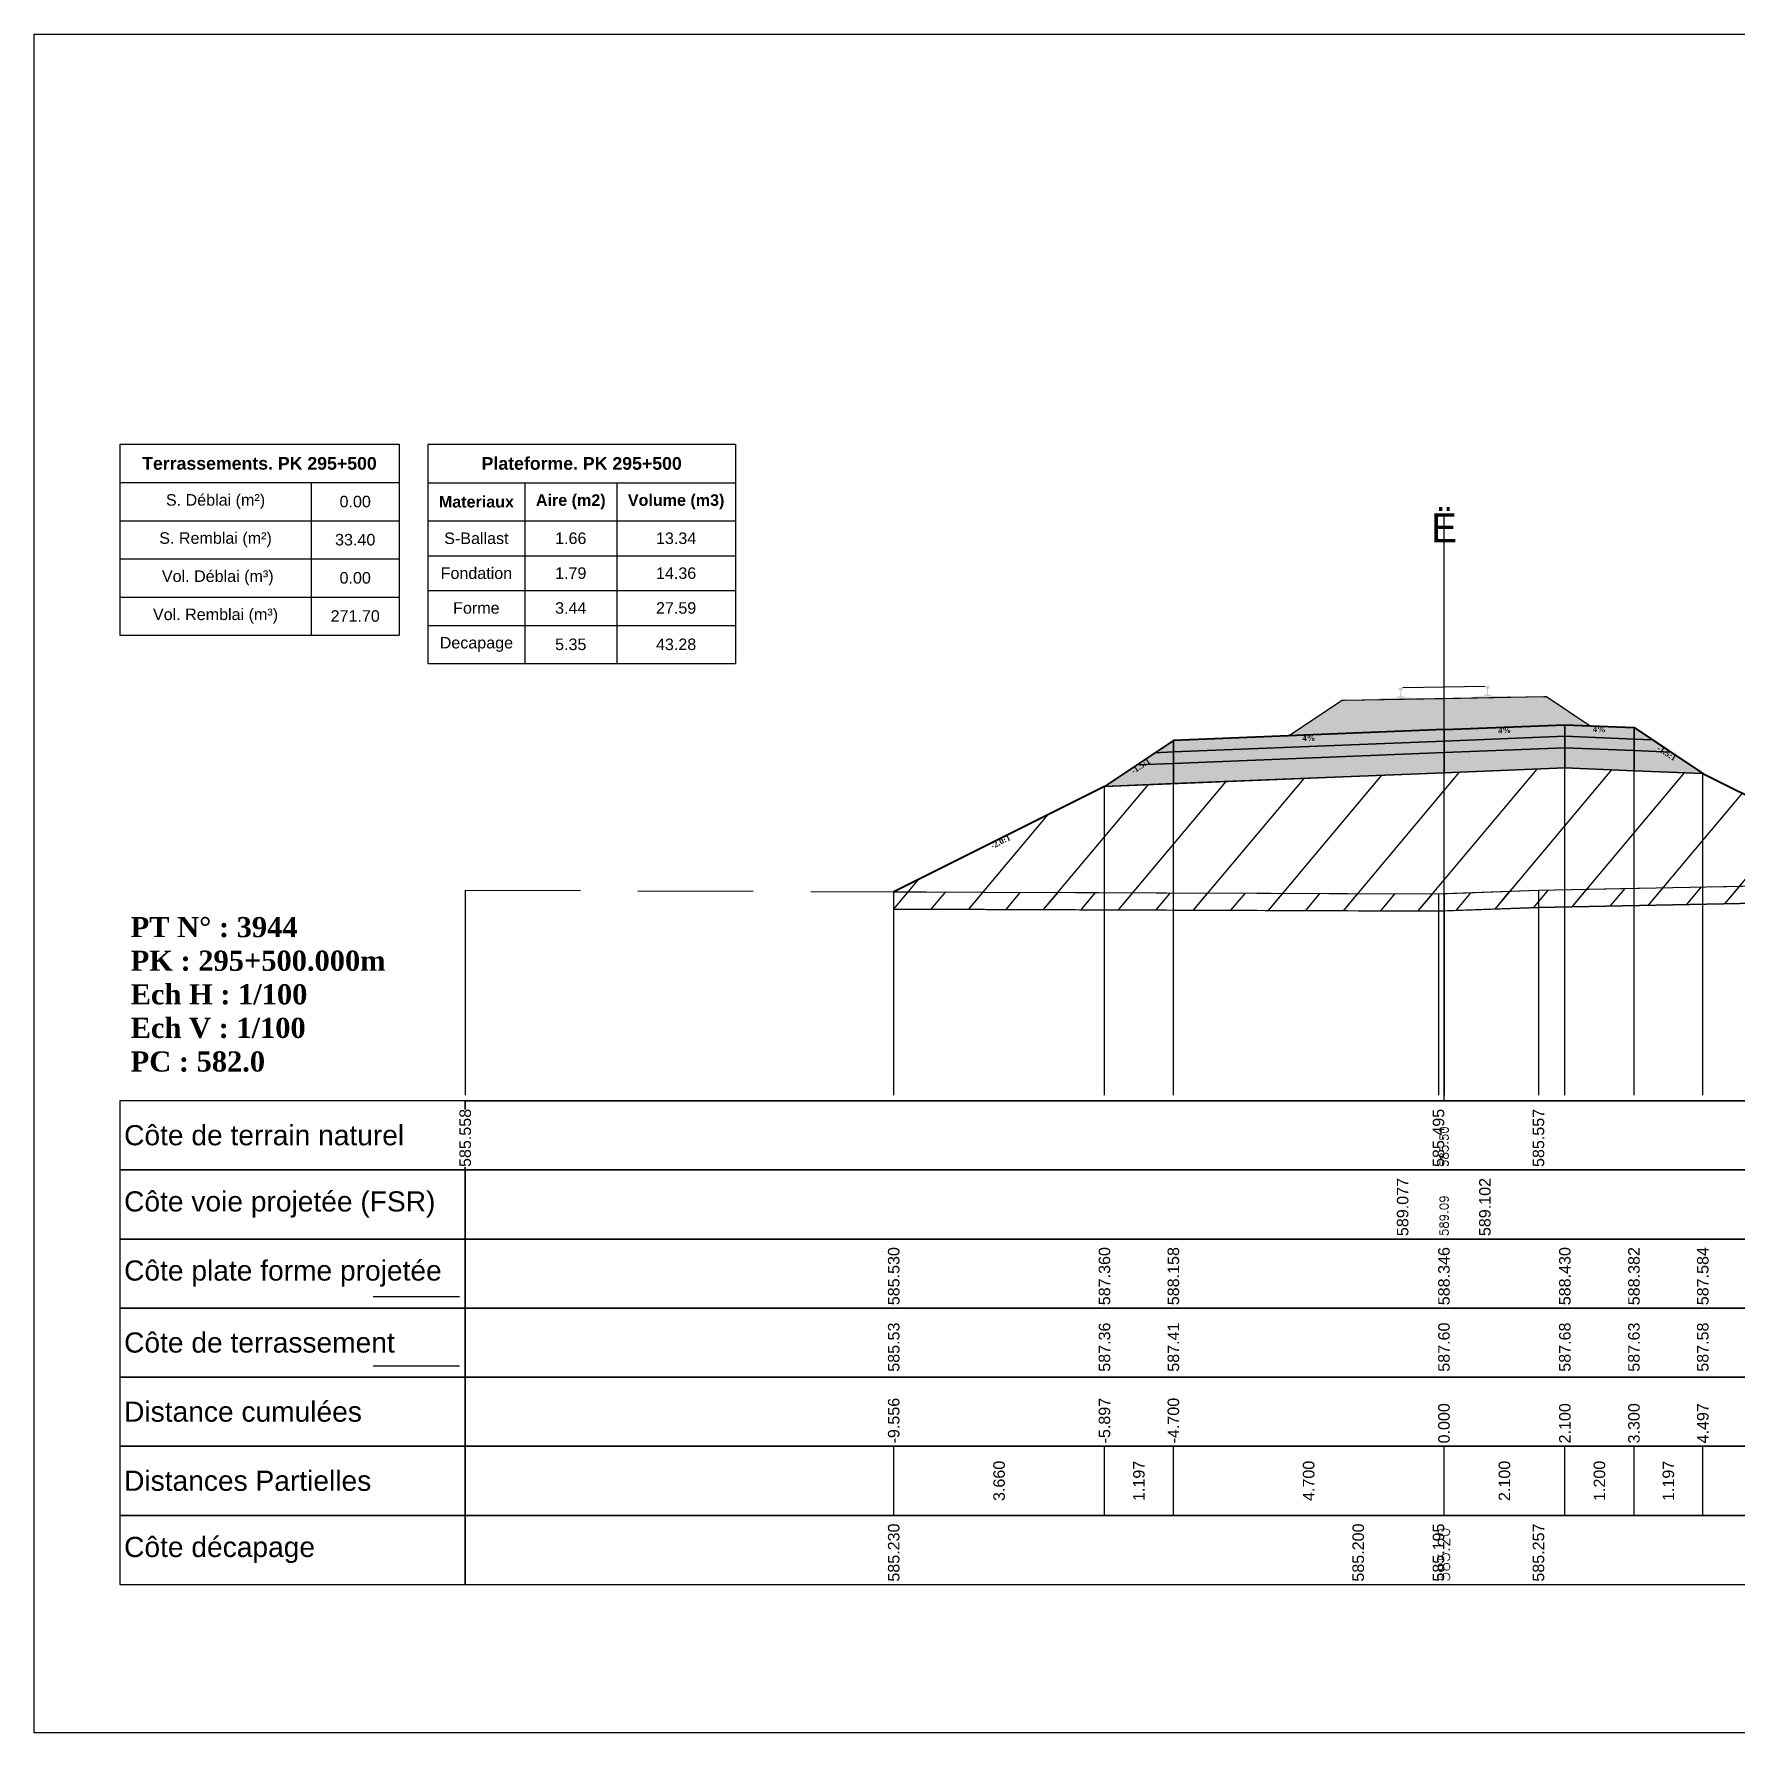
# Model space of a CAD drawing. Header units: millimetres. Extents: x 2762 to 3076, y 916 to 3305.
# Drawn here: x 2873.89 to 2903.47, y 2667.71 to 2697.21 of the extents above; entities that cross this region are included whole.
import ezdxf

# ---------------------------------------------------------------- set-up
doc = ezdxf.new("R2010")
doc.units = ezdxf.units.MM
doc.header["$LTSCALE"] = 2
doc.linetypes.add('CACHE', pattern=[9.525, 6.35, -3.175])
doc.linetypes.add('DASHED', pattern=[0.75, 0.5, -0.25])
for name, color, linetype in [('C-ANNO-TABL', 1, 'Continuous'), ('C-ANNO-TABL-TEXT', 150, 'Continuous'), ('C-ANNO-TABL-TITL', 150, 'Continuous'), ('C-ANNO-TABL-TTBL', 5, 'Continuous'), ('C-ROAD-CORR', 5, 'Continuous'), ('C-ROAD-SCTN', 7, 'Continuous')]:
    doc.layers.add(name, color=color, linetype=linetype)
doc.styles.add('ARIAL', font='arial.ttf')
doc.styles.add('C3D_Etiquette', font='romans.shx')
doc.styles.add('C3D_Profil_Travers', font='romans.shx')
doc.styles.get("Standard").update_dxf_attribs({"font": 'arial.ttf'})

msp = doc.modelspace()

# ---------------------------------------------------------------- hatches: boundary and pattern name
at = {"linetype": 'Continuous', "lineweight": -3}
h = msp.add_hatch(dxfattribs=at)
h.set_pattern_fill('GRAVEL', color=252, scale=0.009, style=0)
h.set_pattern_definition([(228.0128, (2895.843941, 2685.250505), (-1.8288, -2.0574), [0.030755, -3.0447435]), (184.96974, (2895.823367, 2685.227645), (2.743199999, 0.228600013), [0.0527764, -5.2248644]), (132.51045, (2895.77079, 2685.223073), (2.286, -2.5146), [0.0372133, -3.684125]), (267.2737, (2895.681635, 2685.165923), (0.2286, 4.572), [0.0480604, -4.7579794]), (292.83365, (2895.679349, 2685.117917), (-1.143, 2.7432), [0.047127, -4.6655827]), (357.2737, (2895.697637, 2685.074483), (-4.572, 0.2286), [0.0480604, -4.7579794]), (37.69424, (2895.7456434, 2685.0721975), (-2.9718, -2.286), [0.0635574, -6.2921804]), (72.25533, (2895.795935, 2685.1110595), (1.6002, 5.0292), [0.0600048, -5.940473]), (121.42957, (2895.814223, 2685.16821), (-1.8288, 2.9718), [0.048223, -4.774099]), (175.23636, (2895.789077, 2685.209357), (2.5146, -0.2286), [0.055054, -2.697654]), (222.39744, (2895.7342134, 2685.2139295), (-2.7432, -2.5146), [0.071197, -7.0485095]), (138.81407, (2895.90795, 2685.163637), (-1.6002, 1.3716), [0.0243004, -2.405751]), (171.46923, (2895.889661, 2685.17964), (2.9718, -0.4572), [0.0462314, -4.5769175]), (225, (2895.84394, 2685.1865), (-3e-17, -0.2286), [0.032329, -0.29096]), (203.1986, (2895.82794, 2685.21393), (1.143, 0.4572), [0.01741, -1.723556]), (291.8014, (2895.811937, 2685.20707), (-0.2286, 0.6858), [0.024621, -1.206428]), (30.9638, (2895.82108, 2685.18421), (0.6858, 0.4572), [0.039989, -1.292967]), (161.565, (2895.85537, 2685.204785), (0.4572, -0.2286), [0.028916, -0.693981]), (16.38954, (2895.67935, 2685.207071), (2.286, 0.6858), [0.040508, -4.0102944]), (70.34618, (2895.718211, 2685.218501), (-0.9144, -2.5146), [0.033984, -3.3643994]), (293.1986, (2895.85537, 2685.250505), (-0.4572, 1.143), [0.034819, -1.7061465]), (343.61046, (2895.869087, 2685.218501), (-2.286, 0.6858), [0.040508, -4.0102944]), (339.44395, (2895.67935, 2685.06534), (-1.143, 0.4572), [0.039063, -1.914096]), (294.77514, (2895.715925, 2685.051623), (-1.143, 2.5146), [0.0327305, -3.2403234]), (66.8014, (2895.857657, 2685.021905), (0.4572, 1.143), [0.034819, -1.7061465]), (17.35402, (2895.871373, 2685.05391), (-2.9718, -0.9144), [0.0383204, -3.793714]), (69.44395, (2895.745643, 2685.021905), (-0.4572, -1.143), [0.0195316, -1.933628]), (101.3099, (2895.84394, 2685.021905), (-0.2286, 0.9144), [0.011656, -1.1539795]), (165.9638, (2895.841655, 2685.033335), (0.6858, -0.2286), [0.047127, -0.895415]), (186.009, (2895.795935, 2685.044765), (2.286, 0.2286), [0.043674, -4.323723]), (303.69, (2895.82108, 2685.16364), (-0.2286, 0.4572), [0.032969, -0.79126]), (353.15723, (2895.839369, 2685.1362055), (3.8862, -0.4572), [0.05756, -5.698441]), (60.9454, (2895.89652, 2685.129347), (-0.9144, -1.6002), [0.023536, -2.330045]), (90, (2895.90795, 2685.14992), (-0.2286, 0.2286), [0.013716, -0.214884]), (120.25644, (2895.791363, 2685.051623), (0.9144, -1.6002), [0.031758, -3.1440547]), (48.0128, (2895.775361, 2685.079055), (1.8288, 2.0574), [0.06151, -3.0139886]), (0, (2895.8165, 2685.12478), (0.2286, 0.2286), [0.059436, -0.169164]), (325.30485, (2895.875945, 2685.124775), (2.286, -1.6002), [0.036145, -3.5783385]), (254.0546, (2895.905663, 2685.1042), (-0.2286, -0.9144), [0.033285, -1.6309485]), (207.64598, (2895.896519, 2685.0721975), (-4.3434, -2.286), [0.054193, -5.365122]), (175.42608, (2895.848513, 2685.0470515), (-2.9718, 0.2286), [0.0573327, -5.675926])])
h.paths.add_polyline_path([(2895.679, 2685.022), (2896.608, 2685.641), (2896.652, 2685.641), (2900.114, 2685.702), (2900.158, 2685.702), (2900.916, 2685.196), (2900.48, 2685.214)])
msp.add_hatch(color=254, dxfattribs=at).paths.add_polyline_path([(2897.169, 2685.469), (2897.166, 2685.654), (2897.28, 2685.677), (2897.628, 2685.683), (2897.628, 2685.688), (2897.554, 2685.687), (2897.554, 2685.697), (2897.555, 2685.698), (2897.556, 2685.699), (2897.558, 2685.699), (2897.578, 2685.701), (2897.581, 2685.701), (2897.584, 2685.703), (2897.612, 2685.714), (2897.614, 2685.715), (2897.615, 2685.716), (2897.616, 2685.718), (2897.617, 2685.722), (2897.618, 2685.729), (2897.619, 2685.738), (2897.62, 2685.749), (2897.62, 2685.772), (2897.619, 2685.788), (2897.618, 2685.795), (2897.617, 2685.801), (2897.616, 2685.805), (2897.616, 2685.807), (2897.615, 2685.81), (2897.614, 2685.812), (2897.613, 2685.813), (2897.612, 2685.815), (2897.61, 2685.815), (2897.595, 2685.821), (2897.592, 2685.822), (2897.592, 2685.823), (2897.591, 2685.825), (2897.591, 2685.827), (2897.591, 2685.845), (2897.591, 2685.85), (2897.592, 2685.852), (2897.594, 2685.854), (2897.596, 2685.856), (2897.599, 2685.857), (2897.6, 2685.858), (2897.604, 2685.859), (2897.608, 2685.859), (2897.611, 2685.86), (2897.615, 2685.86), (2897.62, 2685.86), (2897.623, 2685.86), (2897.626, 2685.86), (2897.63, 2685.86), (2897.633, 2685.86), (2897.637, 2685.86), (2897.642, 2685.86), (2897.645, 2685.86), (2897.649, 2685.859), (2897.653, 2685.859), (2897.654, 2685.858), (2897.656, 2685.857), (2897.659, 2685.855), (2897.661, 2685.853), (2897.662, 2685.851), (2897.663, 2685.847), (2897.663, 2685.829), (2897.663, 2685.826), (2897.662, 2685.824), (2897.662, 2685.824), (2897.659, 2685.822), (2897.644, 2685.816), (2897.643, 2685.815), (2897.641, 2685.814), (2897.64, 2685.812), (2897.64, 2685.811), (2897.639, 2685.807), (2897.638, 2685.805), (2897.638, 2685.801), (2897.637, 2685.795), (2897.637, 2685.788), (2897.636, 2685.773), (2897.637, 2685.749), (2897.638, 2685.738), (2897.639, 2685.729), (2897.641, 2685.722), (2897.642, 2685.718), (2897.642, 2685.717), (2897.644, 2685.716), (2897.646, 2685.714), (2897.674, 2685.704), (2897.677, 2685.703), (2897.681, 2685.703), (2897.701, 2685.702), (2897.702, 2685.701), (2897.703, 2685.7), (2897.704, 2685.699), (2897.704, 2685.69), (2897.63, 2685.688), (2897.63, 2685.683), (2897.834, 2685.686), (2897.966, 2685.658), (2898.8, 2685.672), (2898.931, 2685.706), (2899.135, 2685.709), (2899.135, 2685.715), (2899.061, 2685.713), (2899.061, 2685.723), (2899.062, 2685.724), (2899.063, 2685.725), (2899.064, 2685.725), (2899.084, 2685.727), (2899.088, 2685.728), (2899.091, 2685.729), (2899.119, 2685.74), (2899.121, 2685.741), (2899.122, 2685.743), (2899.123, 2685.744), (2899.124, 2685.748), (2899.125, 2685.755), (2899.126, 2685.764), (2899.127, 2685.775), (2899.126, 2685.799), (2899.125, 2685.814), (2899.125, 2685.821), (2899.124, 2685.827), (2899.123, 2685.831), (2899.123, 2685.833), (2899.122, 2685.837), (2899.121, 2685.838), (2899.12, 2685.84), (2899.118, 2685.841), (2899.117, 2685.842), (2899.102, 2685.847), (2899.099, 2685.849), (2899.098, 2685.849), (2899.098, 2685.851), (2899.098, 2685.854), (2899.097, 2685.872), (2899.098, 2685.876), (2899.099, 2685.878), (2899.101, 2685.881), (2899.103, 2685.882), (2899.106, 2685.884), (2899.107, 2685.884), (2899.11, 2685.885), (2899.114, 2685.885), (2899.118, 2685.886), (2899.122, 2685.886), (2899.127, 2685.886), (2899.13, 2685.886), (2899.133, 2685.887), (2899.136, 2685.887), (2899.14, 2685.887), (2899.144, 2685.887), (2899.149, 2685.886), (2899.152, 2685.886), (2899.156, 2685.886), (2899.16, 2685.885), (2899.161, 2685.885), (2899.163, 2685.883), (2899.165, 2685.882), (2899.168, 2685.88), (2899.169, 2685.877), (2899.169, 2685.873), (2899.17, 2685.855), (2899.17, 2685.852), (2899.169, 2685.851), (2899.169, 2685.85), (2899.166, 2685.848), (2899.151, 2685.842), (2899.149, 2685.842), (2899.148, 2685.84), (2899.147, 2685.839), (2899.146, 2685.837), (2899.146, 2685.834), (2899.145, 2685.832), (2899.144, 2685.827), (2899.144, 2685.821), (2899.143, 2685.815), (2899.143, 2685.799), (2899.143, 2685.775), (2899.145, 2685.765), (2899.146, 2685.756), (2899.147, 2685.749), (2899.148, 2685.744), (2899.149, 2685.743), (2899.15, 2685.742), (2899.153, 2685.741), (2899.181, 2685.731), (2899.184, 2685.729), (2899.187, 2685.729), (2899.207, 2685.728), (2899.209, 2685.727), (2899.21, 2685.727), (2899.211, 2685.726), (2899.211, 2685.716), (2899.137, 2685.715), (2899.137, 2685.709), (2899.485, 2685.715), (2899.6, 2685.696), (2899.604, 2685.511)])
h = msp.add_hatch(color=11, dxfattribs=at)
h.paths.add_polyline_path([(2901.68, 2684.966), (2901.68, 2685.166), (2901.999, 2684.953)])
h.paths.add_polyline_path([(2900.48, 2685.014), (2900.48, 2685.214), (2901.68, 2685.166), (2901.68, 2684.966)])
h.paths.add_polyline_path([(2898.38, 2684.93), (2898.38, 2685.13), (2900.48, 2685.214), (2900.48, 2685.014)])
h.paths.add_polyline_path([(2893.68, 2684.742), (2893.68, 2684.942), (2898.38, 2685.13), (2898.38, 2684.93)])
h.paths.add_polyline_path([(2893.36, 2684.729), (2893.68, 2684.942), (2893.68, 2684.742)])
h = msp.add_hatch(color=83, dxfattribs=at)
h.paths.add_polyline_path([(2901.68, 2684.416), (2901.68, 2684.766), (2902.318, 2684.74), (2902.876, 2684.368)])
h.paths.add_polyline_path([(2900.48, 2684.464), (2900.48, 2684.814), (2901.68, 2684.766), (2901.68, 2684.416)])
h.paths.add_polyline_path([(2898.38, 2684.38), (2898.38, 2684.73), (2900.48, 2684.814), (2900.48, 2684.464)])
h.paths.add_polyline_path([(2893.68, 2684.192), (2893.68, 2684.542), (2898.38, 2684.73), (2898.38, 2684.38)])
h.paths.add_polyline_path([(2892.483, 2684.144), (2893.041, 2684.516), (2893.68, 2684.542), (2893.68, 2684.192)])
h = msp.add_hatch(color=30, dxfattribs=at)
h.paths.add_polyline_path([(2901.68, 2684.766), (2901.68, 2684.966), (2901.999, 2684.953), (2902.318, 2684.74)])
h.paths.add_polyline_path([(2900.48, 2684.814), (2900.48, 2685.014), (2901.68, 2684.966), (2901.68, 2684.766)])
h.paths.add_polyline_path([(2898.38, 2684.73), (2898.38, 2684.93), (2900.48, 2685.014), (2900.48, 2684.814)])
h.paths.add_polyline_path([(2893.68, 2684.542), (2893.68, 2684.742), (2898.38, 2684.93), (2898.38, 2684.73)])
h.paths.add_polyline_path([(2893.041, 2684.516), (2893.36, 2684.729), (2893.68, 2684.742), (2893.68, 2684.542)])
h = msp.add_hatch(dxfattribs=at)
h.set_pattern_fill('_U', color=3, angle=50, style=0, pattern_type=0)
h.set_pattern_definition([(50, (2888.8231, 2682.0142), (-0.766044, 0.64279), [])])
h.paths.add_polyline_path([(2888.823, 2682.014), (2888.823, 2682.314), (2892.483, 2684.144), (2900.48, 2684.464), (2902.876, 2684.368), (2906.664, 2682.474), (2906.664, 2682.174), (2900.021, 2682.041), (2898.285, 2681.979)])
h = msp.add_hatch(dxfattribs=at)
h.set_pattern_fill('_U', color=150, scale=0.5, angle=50, style=0, pattern_type=0)
h.set_pattern_definition([(50, (2888.82315, 2682.0142), (-0.383022, 0.321394), [])])
h.paths.add_polyline_path([(2888.823, 2682.014), (2888.823, 2682.314), (2898.285, 2682.279), (2900.021, 2682.341), (2906.664, 2682.474), (2906.664, 2682.174), (2900.021, 2682.041), (2898.285, 2681.979)])

# ---------------------------------------------------------------- linework, layer by layer
at = {"color": 7, "linetype": 'Continuous', "lineweight": -3}
for p, q in [((2898.38, 2678.684), (2898.38, 2688.884)), ((2881.379, 2678.684), (2915.381, 2678.684)), ((2888.823, 2671.484), (2888.823, 2672.684)), ((2892.483, 2671.484), (2892.483, 2672.684)), ((2892.483, 2671.484), (2892.483, 2672.684)), ((2893.68, 2671.484), (2893.68, 2672.684)), ((2893.68, 2671.484), (2893.68, 2672.684)), ((2898.38, 2671.484), (2898.38, 2672.684)), ((2898.38, 2671.484), (2898.38, 2672.684)), ((2900.48, 2671.484), (2900.48, 2672.684)), ((2900.48, 2671.484), (2900.48, 2672.684)), ((2901.68, 2671.484), (2901.68, 2672.684)), ((2901.68, 2671.484), (2901.68, 2672.684)), ((2902.876, 2671.484), (2902.876, 2672.684)), ((2902.876, 2671.484), (2902.876, 2672.684))]:
    msp.add_line(p, q, dxfattribs=at)
at = {"color": 251, "linetype": 'Continuous', "lineweight": -3}
for p, q in [((2896.652, 2685.641), (2900.114, 2685.702)), ((2900.114, 2685.702), (2900.158, 2685.702)), ((2900.158, 2685.702), (2900.916, 2685.196)), ((2895.679, 2685.022), (2896.608, 2685.641)), ((2896.608, 2685.641), (2896.652, 2685.641)), ((2893.68, 2684.942), (2898.38, 2685.13)), ((2900.48, 2685.214), (2895.679, 2685.022)), ((2898.38, 2685.13), (2900.48, 2685.214)), ((2898.38, 2684.93), (2898.38, 2685.13)), ((2898.38, 2685.13), (2898.38, 2684.93)), ((2900.916, 2685.196), (2900.48, 2685.214)), ((2900.48, 2685.014), (2900.48, 2685.214)), ((2900.48, 2685.214), (2901.68, 2685.166)), ((2900.48, 2685.214), (2900.48, 2685.014)), ((2901.68, 2684.966), (2901.68, 2685.166)), ((2901.68, 2685.166), (2901.999, 2684.953)), ((2901.68, 2685.166), (2901.68, 2684.966)), ((2893.36, 2684.729), (2893.68, 2684.942)), ((2893.68, 2684.742), (2893.68, 2684.942)), ((2893.68, 2684.942), (2893.68, 2684.742)), ((2898.38, 2684.93), (2893.68, 2684.742)), ((2900.48, 2685.014), (2898.38, 2684.93)), ((2901.68, 2684.966), (2900.48, 2685.014)), ((2901.999, 2684.953), (2901.68, 2684.966)), ((2893.68, 2684.742), (2893.36, 2684.729))]:
    msp.add_line(p, q, dxfattribs=at)
at = {"color": 53, "linetype": 'Continuous', "lineweight": -3}
for p, q in [((2893.68, 2684.742), (2898.38, 2684.93)), ((2898.38, 2684.93), (2900.48, 2685.014)), ((2898.38, 2684.73), (2898.38, 2684.93)), ((2898.38, 2684.93), (2898.38, 2684.73)), ((2900.48, 2684.814), (2898.38, 2684.73)), ((2898.38, 2684.73), (2900.48, 2684.814)), ((2900.48, 2684.814), (2900.48, 2685.014)), ((2900.48, 2685.014), (2901.68, 2684.966)), ((2900.48, 2685.014), (2900.48, 2684.814)), ((2901.68, 2684.766), (2900.48, 2684.814)), ((2900.48, 2684.464), (2900.48, 2684.814)), ((2900.48, 2684.814), (2901.68, 2684.766)), ((2900.48, 2684.814), (2900.48, 2684.464)), ((2901.68, 2684.766), (2901.68, 2684.966)), ((2901.68, 2684.966), (2901.999, 2684.953)), ((2901.68, 2684.966), (2901.68, 2684.766)), ((2901.999, 2684.953), (2902.318, 2684.74)), ((2892.483, 2684.144), (2893.041, 2684.516)), ((2893.041, 2684.516), (2893.36, 2684.729)), ((2893.68, 2684.542), (2893.041, 2684.516)), ((2893.041, 2684.516), (2893.68, 2684.542)), ((2893.36, 2684.729), (2893.68, 2684.742)), ((2893.68, 2684.542), (2893.68, 2684.742)), ((2893.68, 2684.742), (2893.68, 2684.542)), ((2898.38, 2684.73), (2893.68, 2684.542)), ((2893.68, 2684.542), (2898.38, 2684.73)), ((2893.68, 2684.192), (2893.68, 2684.542)), ((2893.68, 2684.542), (2893.68, 2684.192)), ((2898.38, 2684.38), (2898.38, 2684.73)), ((2898.38, 2684.73), (2898.38, 2684.38)), ((2902.318, 2684.74), (2901.68, 2684.766)), ((2901.68, 2684.416), (2901.68, 2684.766)), ((2901.68, 2684.766), (2902.318, 2684.74)), ((2901.68, 2684.766), (2901.68, 2684.416)), ((2902.318, 2684.74), (2902.876, 2684.368)), ((2898.38, 2684.38), (2893.68, 2684.192)), ((2900.48, 2684.464), (2898.38, 2684.38)), ((2901.68, 2684.416), (2900.48, 2684.464)), ((2902.876, 2684.368), (2901.68, 2684.416)), ((2893.68, 2684.192), (2892.483, 2684.144))]:
    msp.add_line(p, q, dxfattribs=at)
at = {"color": 253, "linetype": 'Continuous', "lineweight": -3}
for p, q in [((2892.483, 2684.144), (2900.48, 2684.464)), ((2900.48, 2684.464), (2902.876, 2684.368)), ((2902.876, 2684.368), (2906.664, 2682.474)), ((2888.823, 2682.314), (2892.483, 2684.144)), ((2900.021, 2682.341), (2906.664, 2682.474)), ((2888.823, 2682.014), (2888.823, 2682.314)), ((2888.823, 2682.314), (2898.285, 2682.279)), ((2888.823, 2682.014), (2888.823, 2682.314)), ((2898.285, 2682.279), (2900.021, 2682.341)), ((2906.664, 2682.174), (2900.021, 2682.041)), ((2906.664, 2682.174), (2900.021, 2682.041)), ((2898.285, 2681.979), (2888.823, 2682.014)), ((2898.285, 2681.979), (2888.823, 2682.014)), ((2900.021, 2682.041), (2898.285, 2681.979)), ((2900.021, 2682.041), (2898.285, 2681.979))]:
    msp.add_line(p, q, dxfattribs=at)
at = {"color": 8, "linetype": 'CACHE', "lineweight": -3}
for p, q in [((2898.38, 2678.784), (2898.38, 2684.38)), ((2898.38, 2678.784), (2898.38, 2684.38)), ((2900.48, 2678.784), (2900.48, 2684.464)), ((2901.68, 2678.784), (2901.68, 2684.416)), ((2902.876, 2678.784), (2902.876, 2684.368)), ((2892.483, 2678.784), (2892.483, 2684.144)), ((2893.68, 2678.784), (2893.68, 2684.192)), ((2888.823, 2678.784), (2888.823, 2682.314))]:
    msp.add_line(p, q, dxfattribs=at)
at = {"color": 105, "linetype": 'DASHED', "lineweight": -3, "ltscale": 2}
for p, q in [((2900.021, 2682.341), (2915.38, 2682.648)), ((2881.38, 2682.342), (2898.285, 2682.279)), ((2898.285, 2682.279), (2898.38, 2682.282)), ((2898.38, 2682.282), (2900.021, 2682.341))]:
    msp.add_line(p, q, dxfattribs=at)
at = {"color": 98, "linetype": 'CACHE', "lineweight": -3}
for p, q in [((2881.38, 2682.342), (2881.38, 2678.784)), ((2898.285, 2682.279), (2898.285, 2678.784)), ((2898.38, 2682.282), (2898.38, 2678.784)), ((2900.021, 2682.341), (2900.021, 2678.784))]:
    msp.add_line(p, q, dxfattribs=at)
at = {"color": 6, "linetype": 'Continuous', "lineweight": -3}
for p, q in [((2900.021, 2682.041), (2906.664, 2682.174)), ((2888.823, 2682.014), (2896.891, 2681.984)), ((2896.891, 2681.984), (2898.285, 2681.979)), ((2898.285, 2681.979), (2898.38, 2681.982)), ((2898.38, 2681.982), (2900.021, 2682.041))]:
    msp.add_line(p, q, dxfattribs=at)
at = {"color": 154, "linetype": 'Continuous', "lineweight": -3}
msp.add_line((2879.779, 2675.284), (2881.279, 2675.284), dxfattribs=at)
at = {"color": 1, "linetype": 'Continuous', "lineweight": -3}
msp.add_line((2879.779, 2674.084), (2881.279, 2674.084), dxfattribs=at)
at = {"color": 7, "linetype": 'Continuous', "lineweight": -3}
for points in [[(2881.379, 2677.484), (2881.379, 2678.684), (2875.379, 2678.684), (2875.379, 2677.484)], [(2881.379, 2677.484), (2915.381, 2677.484), (2915.381, 2678.684), (2881.379, 2678.684)], [(2881.379, 2676.284), (2881.379, 2677.484), (2875.379, 2677.484), (2875.379, 2676.284)], [(2881.379, 2676.284), (2915.381, 2676.284), (2915.381, 2677.484), (2881.379, 2677.484)], [(2881.379, 2675.084), (2881.379, 2676.284), (2875.379, 2676.284), (2875.379, 2675.084)], [(2881.379, 2675.084), (2915.381, 2675.084), (2915.381, 2676.284), (2881.379, 2676.284)], [(2881.379, 2673.884), (2881.379, 2675.084), (2875.379, 2675.084), (2875.379, 2673.884)], [(2881.379, 2673.884), (2915.381, 2673.884), (2915.381, 2675.084), (2881.379, 2675.084)], [(2881.379, 2672.684), (2881.379, 2673.884), (2875.379, 2673.884), (2875.379, 2672.684)], [(2881.379, 2672.684), (2915.381, 2672.684), (2915.381, 2673.884), (2881.379, 2673.884)], [(2881.379, 2671.484), (2881.379, 2672.684), (2875.379, 2672.684), (2875.379, 2671.484)], [(2881.379, 2671.484), (2915.381, 2671.484), (2915.381, 2672.684), (2881.379, 2672.684)], [(2881.379, 2670.284), (2881.379, 2671.484), (2875.379, 2671.484), (2875.379, 2670.284)], [(2881.379, 2670.284), (2915.381, 2670.284), (2915.381, 2671.484), (2881.379, 2671.484)]]:
    msp.add_3dface(points, dxfattribs=at)
at = {"layer": 'C-ANNO-TABL', "color": 7, "linetype": 'Continuous', "lineweight": -3}
for p, q in [((2875.379, 2689.419), (2878.705, 2689.419)), ((2878.705, 2689.419), (2880.232, 2689.419)), ((2878.705, 2689.419), (2878.705, 2688.757)), ((2880.732, 2689.416), (2882.414, 2689.416)), ((2882.414, 2689.416), (2884.01, 2689.416)), ((2882.414, 2689.416), (2882.414, 2688.754)), ((2884.01, 2689.416), (2886.073, 2689.416)), ((2884.01, 2689.416), (2884.01, 2688.754)), ((2875.379, 2688.757), (2878.705, 2688.757)), ((2878.705, 2688.757), (2880.232, 2688.757)), ((2878.705, 2688.757), (2878.705, 2688.095)), ((2880.732, 2688.754), (2882.414, 2688.754)), ((2882.414, 2688.754), (2884.01, 2688.754)), ((2882.414, 2688.754), (2882.414, 2688.147)), ((2884.01, 2688.754), (2886.073, 2688.754)), ((2884.01, 2688.754), (2884.01, 2688.147)), ((2875.379, 2688.095), (2878.705, 2688.095)), ((2878.705, 2688.095), (2880.232, 2688.095)), ((2878.705, 2688.095), (2878.705, 2687.432)), ((2880.732, 2688.147), (2882.414, 2688.147)), ((2882.414, 2688.147), (2884.01, 2688.147)), ((2882.414, 2688.147), (2882.414, 2687.543)), ((2884.01, 2688.147), (2886.073, 2688.147)), ((2884.01, 2688.147), (2884.01, 2687.543)), ((2880.732, 2687.543), (2882.414, 2687.543)), ((2882.414, 2687.543), (2884.01, 2687.543)), ((2882.414, 2687.543), (2882.414, 2686.938)), ((2884.01, 2687.543), (2886.073, 2687.543)), ((2884.01, 2687.543), (2884.01, 2686.938)), ((2875.379, 2687.432), (2878.705, 2687.432)), ((2878.705, 2687.432), (2880.232, 2687.432)), ((2878.705, 2687.432), (2878.705, 2686.77)), ((2880.732, 2686.938), (2882.414, 2686.938)), ((2882.414, 2686.938), (2884.01, 2686.938)), ((2882.414, 2686.938), (2882.414, 2686.28)), ((2884.01, 2686.938), (2886.073, 2686.938)), ((2884.01, 2686.938), (2884.01, 2686.28))]:
    msp.add_line(p, q, dxfattribs=at)
at = {"layer": 'C-ANNO-TABL-TTBL', "color": 7, "linetype": 'Continuous', "lineweight": -3}
for p, q in [((2875.379, 2690.084), (2880.232, 2690.084)), ((2875.379, 2690.084), (2875.379, 2689.419)), ((2880.232, 2690.084), (2880.232, 2689.419)), ((2880.732, 2690.084), (2886.073, 2690.084)), ((2880.732, 2690.084), (2880.732, 2689.416)), ((2886.073, 2690.084), (2886.073, 2689.416)), ((2875.379, 2689.419), (2875.379, 2688.757)), ((2880.232, 2689.419), (2880.232, 2688.757)), ((2880.732, 2689.416), (2880.732, 2688.754)), ((2886.073, 2689.416), (2886.073, 2688.754)), ((2875.379, 2688.757), (2875.379, 2688.095)), ((2880.232, 2688.757), (2880.232, 2688.095)), ((2880.732, 2688.754), (2880.732, 2688.147)), ((2886.073, 2688.754), (2886.073, 2688.147)), ((2875.379, 2688.095), (2875.379, 2687.432)), ((2880.232, 2688.095), (2880.232, 2687.432)), ((2880.732, 2688.147), (2880.732, 2687.543)), ((2886.073, 2688.147), (2886.073, 2687.543)), ((2880.732, 2687.543), (2880.732, 2686.938)), ((2886.073, 2687.543), (2886.073, 2686.938)), ((2875.379, 2687.432), (2875.379, 2686.77)), ((2880.232, 2687.432), (2880.232, 2686.77)), ((2880.732, 2686.938), (2880.732, 2686.28)), ((2886.073, 2686.938), (2886.073, 2686.28)), ((2875.379, 2686.77), (2878.705, 2686.77)), ((2878.705, 2686.77), (2880.232, 2686.77)), ((2880.732, 2686.28), (2882.414, 2686.28)), ((2882.414, 2686.28), (2884.01, 2686.28)), ((2884.01, 2686.28), (2886.073, 2686.28))]:
    msp.add_line(p, q, dxfattribs=at)
at = {"layer": 'C-ROAD-CORR', "color": 1, "linetype": 'Continuous', "lineweight": 40}
for p, q in [((2898.38, 2685.13), (2893.68, 2684.942)), ((2898.38, 2685.13), (2900.48, 2685.214)), ((2900.48, 2685.214), (2901.68, 2685.166)), ((2901.68, 2685.166), (2902.876, 2684.368)), ((2893.68, 2684.942), (2892.483, 2684.144)), ((2902.876, 2684.368), (2906.664, 2682.474)), ((2892.483, 2684.144), (2888.823, 2682.314))]:
    msp.add_line(p, q, dxfattribs=at)
at = {"layer": 'C-ROAD-CORR', "color": 102, "linetype": 'Continuous', "lineweight": -3, "ltscale": 0.5}
for p, q in [((2898.38, 2684.38), (2893.68, 2684.192)), ((2898.38, 2684.38), (2900.48, 2684.464)), ((2900.48, 2684.464), (2901.68, 2684.416)), ((2901.68, 2684.416), (2902.876, 2684.368)), ((2893.68, 2684.192), (2892.483, 2684.144))]:
    msp.add_line(p, q, dxfattribs=at)
at = {"layer": 'C-ROAD-SCTN', "color": 154, "linetype": 'Continuous', "lineweight": -3}
for p, q in [((2897.662, 2685.861), (2898.38, 2685.873)), ((2897.662, 2685.861), (2897.662, 2685.861)), ((2898.38, 2685.873), (2899.091, 2685.886)), ((2893.68, 2684.942), (2898.38, 2685.13)), ((2898.38, 2685.13), (2900.48, 2685.214)), ((2900.48, 2685.214), (2901.68, 2685.166)), ((2901.68, 2685.166), (2902.876, 2684.368)), ((2892.483, 2684.144), (2893.68, 2684.942)), ((2902.876, 2684.368), (2906.664, 2682.474)), ((2888.823, 2682.314), (2892.483, 2684.144))]:
    msp.add_line(p, q, dxfattribs=at)
at = {"layer": 'C-ROAD-SCTN', "color": 140, "linetype": 'Continuous', "lineweight": -3}
for p, q in [((2898.38, 2685.671), (2900.114, 2685.702)), ((2900.114, 2685.702), (2900.158, 2685.702)), ((2900.158, 2685.702), (2900.916, 2685.196)), ((2895.679, 2685.022), (2896.608, 2685.641)), ((2896.608, 2685.641), (2896.652, 2685.641)), ((2896.652, 2685.641), (2898.38, 2685.671))]:
    msp.add_line(p, q, dxfattribs=at)
at = {"layer": 'C-ROAD-SCTN', "color": 1, "linetype": 'Continuous', "lineweight": -3}
for p, q in [((2893.68, 2684.192), (2898.38, 2684.38)), ((2898.38, 2684.38), (2900.48, 2684.464)), ((2900.48, 2684.464), (2901.68, 2684.416)), ((2901.68, 2684.416), (2902.876, 2684.368)), ((2902.876, 2684.368), (2906.664, 2682.474)), ((2888.823, 2682.314), (2892.483, 2684.144)), ((2892.483, 2684.144), (2893.68, 2684.192))]:
    msp.add_line(p, q, dxfattribs=at)

# ---------------------------------------------------------------- texts
at = {"color": 7, "linetype": 'Continuous', "lineweight": -3}
for s, insert, char_height, attachment_point, style in [('{\\fWingdings|b0|i0|c2|p0;Ë}', (2898.38, 2688.384), 0.5, 8, 'C3D_Profil_Travers'), ('{\\fTimes New Roman|b1|i0|c0|p18;PT N° : 3944\\PPK : 295+500.000m\\PEch H : 1/100\\PEch V : 1/100\\PPC : 582.0}', (2875.568, 2679.184), 0.35, 7, 'C3D_Profil_Travers'), ('{\\fArial|b0|i0|c0|p34;Côte de terrain naturel}', (2875.454, 2678.084), 0.35, 4, 'C3D_Etiquette'), ('{\\fArial|b0|i0|c0|p34;Côte plate forme projetée}', (2875.454, 2675.684), 0.35, 4, 'C3D_Etiquette'), ('{\\fArial|b0|i0|c0|p34;Côte de terrassement}', (2875.454, 2674.484), 0.35, 4, 'C3D_Etiquette'), ('{\\fArial|b0|i0|c0|p34;Distance cumulées}', (2875.454, 2673.284), 0.35, 4, 'C3D_Etiquette'), ('{\\fArial|b0|i0|c0|p34;Distances Partielles}', (2875.454, 2672.084), 0.35, 4, 'C3D_Etiquette'), ('{\\fArial|b0|i0|c0|p34;Côte décapage}', (2875.454, 2670.884), 0.35, 4, 'C3D_Etiquette')]:
    msp.add_mtext(s, dxfattribs=dict(at, insert=insert, char_height=char_height, attachment_point=attachment_point, style=style))
at = {"color": 7, "linetype": 'Continuous', "lineweight": -3, "char_height": 0.1, "attachment_point": 2, "style": 'C3D_Etiquette'}
for s, insert, width, rotation in [('{\\fTimes New Roman|b1|i0|c0|p18;4%}', (2899.43, 2685.168), 0.37094, 2.2906), ('{\\fTimes New Roman|b1|i0|c0|p18;4%}', (2901.079, 2685.186), 0.42071, 357.7094), ('{\\fTimes New Roman|b1|i0|c0|p18;4%}', (2896.03, 2685.032), 0.42071, 2.2906), ('{\\fTimes New Roman|b1|i0|c0|p18;-1.5:1}', (2902.276, 2684.764), 0.34598, 326.3099), ('{\\fTimes New Roman|b1|i0|c0|p18;-1.5:1}', (2893.083, 2684.54), 0.34598, 33.6901), ('{\\fTimes New Roman|b1|i0|c0|p18;-2.0:1}', (2890.655, 2683.226), 0.34598, 26.5651)]:
    msp.add_mtext(s, dxfattribs=dict(at, insert=insert, width=width, rotation=rotation))
at = {"color": 7, "linetype": 'Continuous', "lineweight": -3, "insert": (2875.454, 2676.884), "char_height": 0.35, "attachment_point": 4}
msp.add_mtext('{\\fArial|b0|i0|c0|p34;Côte voie projetée (FSR)}', dxfattribs=at)
at = {"color": 7, "linetype": 'Continuous', "lineweight": -3, "rotation": 90, "style": 'C3D_Profil_Travers'}
for s, insert, char_height, attachment_point in [('589.09', (2898.38, 2676.334), 0.15, 4), ('{\\fArial|b0|i0|c0|p34;585.53}', (2888.823, 2673.979), 0.2, 4), ('{\\fArial|b0|i0|c0|p34;587.36}', (2892.483, 2673.979), 0.2, 4), ('{\\fArial|b0|i0|c0|p34;587.41}', (2893.68, 2673.979), 0.2, 4), ('{\\fArial|b0|i0|c0|p34;587.60}', (2898.38, 2673.979), 0.2, 4), ('{\\fArial|b0|i0|c0|p34;587.68}', (2900.48, 2673.979), 0.2, 4), ('{\\fArial|b0|i0|c0|p34;587.63}', (2901.68, 2673.979), 0.2, 4), ('{\\fArial|b0|i0|c0|p34;587.58}', (2902.876, 2673.979), 0.2, 4), ('{\\fArial|b0|i0|c0|p34;3.660}', (2890.653, 2672.084), 0.2, 5), ('{\\fArial|b0|i0|c0|p34;1.197}', (2893.081, 2672.084), 0.2, 5), ('{\\fArial|b0|i0|c0|p34;4.700}', (2896.03, 2672.084), 0.2, 5), ('{\\fArial|b0|i0|c0|p34;2.100}', (2899.43, 2672.084), 0.2, 5), ('{\\fArial|b0|i0|c0|p34;1.200}', (2901.08, 2672.084), 0.2, 5), ('{\\fArial|b0|i0|c0|p34;1.197}', (2902.278, 2672.084), 0.2, 5)]:
    msp.add_mtext(s, dxfattribs=dict(at, insert=insert, char_height=char_height, attachment_point=attachment_point))
at = {"layer": 'C-ANNO-TABL-TEXT', "color": 7, "linetype": 'Continuous', "lineweight": -3, "char_height": 0.2, "attachment_point": 5, "style": 'ARIAL'}
for s, insert in [('{\\fArial|b0|i0|c0|p34;\\C7;0.00}', (2879.468, 2689.088)), ('{\\fArial|b0|i0|c0|p34;\\C7;33.40}', (2879.468, 2688.426)), ('{\\fArial|b0|i0|c0|p34;\\C7;S-Ballast}', (2881.573, 2688.451)), ('{\\fArial|b0|i0|c0|p34;\\C7;1.66}', (2883.212, 2688.451)), ('{\\C18;\\c0;13.34}', (2885.042, 2688.451)), ('{\\fArial|b0|i0|c0|p34;\\C7;0.00}', (2879.468, 2687.764)), ('{\\fArial|b0|i0|c0|p34;\\C7;Fondation}', (2881.573, 2687.845)), ('{\\fArial|b0|i0|c0|p34;\\C7;1.79}', (2883.212, 2687.845)), ('{\\C18;\\c0;14.36}', (2885.042, 2687.845)), ('{\\fArial|b0|i0|c0|p34;\\C7;271.70}', (2879.468, 2687.101)), ('{\\fArial|b0|i0|c0|p34;\\C7;Forme}', (2881.573, 2687.241)), ('{\\fArial|b0|i0|c0|p34;\\C7;3.44}', (2883.212, 2687.241)), ('{\\C18;\\c0;27.59}', (2885.042, 2687.241)), ('{\\fArial|b0|i0|c0|p34;\\C7;Decapage}', (2881.573, 2686.609)), ('{\\fArial|b0|i0|c0|p34;\\C7;5.35}', (2883.212, 2686.609)), ('{\\C18;\\c0;43.28}', (2885.042, 2686.609))]:
    msp.add_mtext(s, dxfattribs=dict(at, insert=insert))
at = {"layer": 'C-ANNO-TABL-TITL', "color": 7, "linetype": 'Continuous', "lineweight": -3, "attachment_point": 5, "style": 'ARIAL'}
for s, insert, char_height in [('{\\fArial|b1|i0|c0|p34;\\C7;Terrassements. PK 295+500}', (2877.805, 2689.751), 0.22), ('{\\fArial|b1|i0|c0|p34;\\C18;\\c0;Plateforme. PK 295+500}', (2883.402, 2689.75), 0.22), ('{\\fArial|b0|i0|c0|p34;\\C7;S. Déblai (m²) }', (2877.042, 2689.088), 0.2), ('{\\fArial|b1|i0|c0|p34;\\C7;Aire (m2)}', (2883.212, 2689.085), 0.2), ('{\\fArial|b1|i0|c0|p34;\\C7;Volume (m3)}', (2885.042, 2689.085), 0.2), ('{\\fArial|b1|i0|c0|p34;\\C7;Materiaux   }', (2881.573, 2689.085), 0.2), ('{\\fArial|b0|i0|c0|p34;\\C7;S. Remblai (m²) }', (2877.042, 2688.426), 0.2), ('{\\fArial|b0|i0|c0|p34;\\C7; Vol. Déblai (m³) }', (2877.042, 2687.764), 0.2), ('{\\fArial|b0|i0|c0|p34;\\C7;Vol. Remblai (m³)}', (2877.042, 2687.101), 0.2)]:
    msp.add_mtext(s, dxfattribs=dict(at, insert=insert, char_height=char_height))

# ---------------------------------------------------------------- next in the draw order: texts
at = {"color": 7, "linetype": 'Continuous', "lineweight": -3, "char_height": 0.2, "attachment_point": 4, "rotation": 90, "style": 'C3D_Profil_Travers', "bg_fill": 3, "box_fill_scale": 1.000375, "bg_fill_color": 256, "bg_fill_true_color": 13158600, "bg_fill_transparency": 0}
for s, insert, width in [('{\\fArial|b0|i0|c0|p34;585.558}', (2881.38, 2677.534), 0.99595), ('{\\fArial|b0|i0|c0|p34;585.495}', (2898.285, 2677.534), 0.99705), ('{\\fArial|b0|i0|c0|p34;585.557}', (2900.021, 2677.534), 0.99553), ('{\\fArial|b0|i0|c0|p34;589.077}', (2897.662, 2676.334), 0.99553), ('{\\fArial|b0|i0|c0|p34;589.102}', (2899.091, 2676.334), 0.99347), ('{\\fArial|b0|i0|c0|p34;585.530}', (2888.823, 2675.134), 0.99484), ('{\\fArial|b0|i0|c0|p34;587.360}', (2892.483, 2675.134), 0.99484), ('{\\fArial|b0|i0|c0|p34;588.158}', (2893.68, 2675.134), 0.99595), ('{\\fArial|b0|i0|c0|p34;588.346}', (2898.38, 2675.134), 0.99539), ('{\\fArial|b0|i0|c0|p34;588.430}', (2900.48, 2675.134), 0.99484), ('{\\fArial|b0|i0|c0|p34;588.382}', (2901.68, 2675.134), 0.99347), ('{\\fArial|b0|i0|c0|p34;587.584}', (2902.876, 2675.134), 0.99471), ('{\\fArial|b0|i0|c0|p34;\\C256;-9.556}', (2888.823, 2672.734), 0.77824), ('{\\fArial|b0|i0|c0|p34;\\C256;-5.897}', (2892.483, 2672.734), 0.77838), ('{\\fArial|b0|i0|c0|p34;\\C256;-4.700}', (2893.68, 2672.734), 0.77769), ('{\\fArial|b0|i0|c0|p34;\\C256;0.000}', (2898.38, 2672.734), 0.68096), ('{\\fArial|b0|i0|c0|p34;\\C256;2.100}', (2900.48, 2672.734), 0.6844), ('{\\fArial|b0|i0|c0|p34;\\C256;3.300}', (2901.68, 2672.734), 0.68082), ('{\\fArial|b0|i0|c0|p34;\\C256;4.497}', (2902.876, 2672.734), 0.68978), ('{\\fArial|b0|i0|c0|p34;585.230}', (2888.823, 2670.334), 0.99484), ('{\\fArial|b0|i0|c0|p34;585.200}', (2896.891, 2670.334), 0.99484), ('{\\fArial|b0|i0|c0|p34;585.195}', (2898.285, 2670.334), 0.99705), ('{\\fArial|b0|i0|c0|p34;585.257}', (2900.021, 2670.334), 0.99553)]:
    msp.add_mtext(s, dxfattribs=dict(at, insert=insert, width=width))

# ---------------------------------------------------------------- next in the draw order: texts
at = {"color": 7, "linetype": 'Continuous', "lineweight": -3, "attachment_point": 4, "rotation": 90, "style": 'C3D_Profil_Travers'}
for s, insert, char_height in [('585.50', (2898.38, 2677.534), 0.15), ('585.20', (2898.38, 2670.334), 0.2)]:
    msp.add_mtext(s, dxfattribs=dict(at, insert=insert, char_height=char_height))
at = {"color": 7, "linetype": 'Continuous', "lineweight": -3, "insert": (2897.662, 2676.334), "char_height": 0.2, "width": 0.99553, "attachment_point": 4, "rotation": 90, "style": 'C3D_Profil_Travers', "bg_fill": 3, "box_fill_scale": 1.000375, "bg_fill_color": 256, "bg_fill_true_color": 13158600, "bg_fill_transparency": 0}
msp.add_mtext('{\\fArial|b0|i0|c0|p34;589.077}', dxfattribs=at)

# ---------------------------------------------------------------- next in the draw order: linework, layer by layer
msp.add_lwpolyline([(2873.89, 2697.207), (2922.89, 2697.207), (2922.89, 2667.707), (2873.89, 2667.707)], close=True)

doc.saveas('drawing.dxf')
